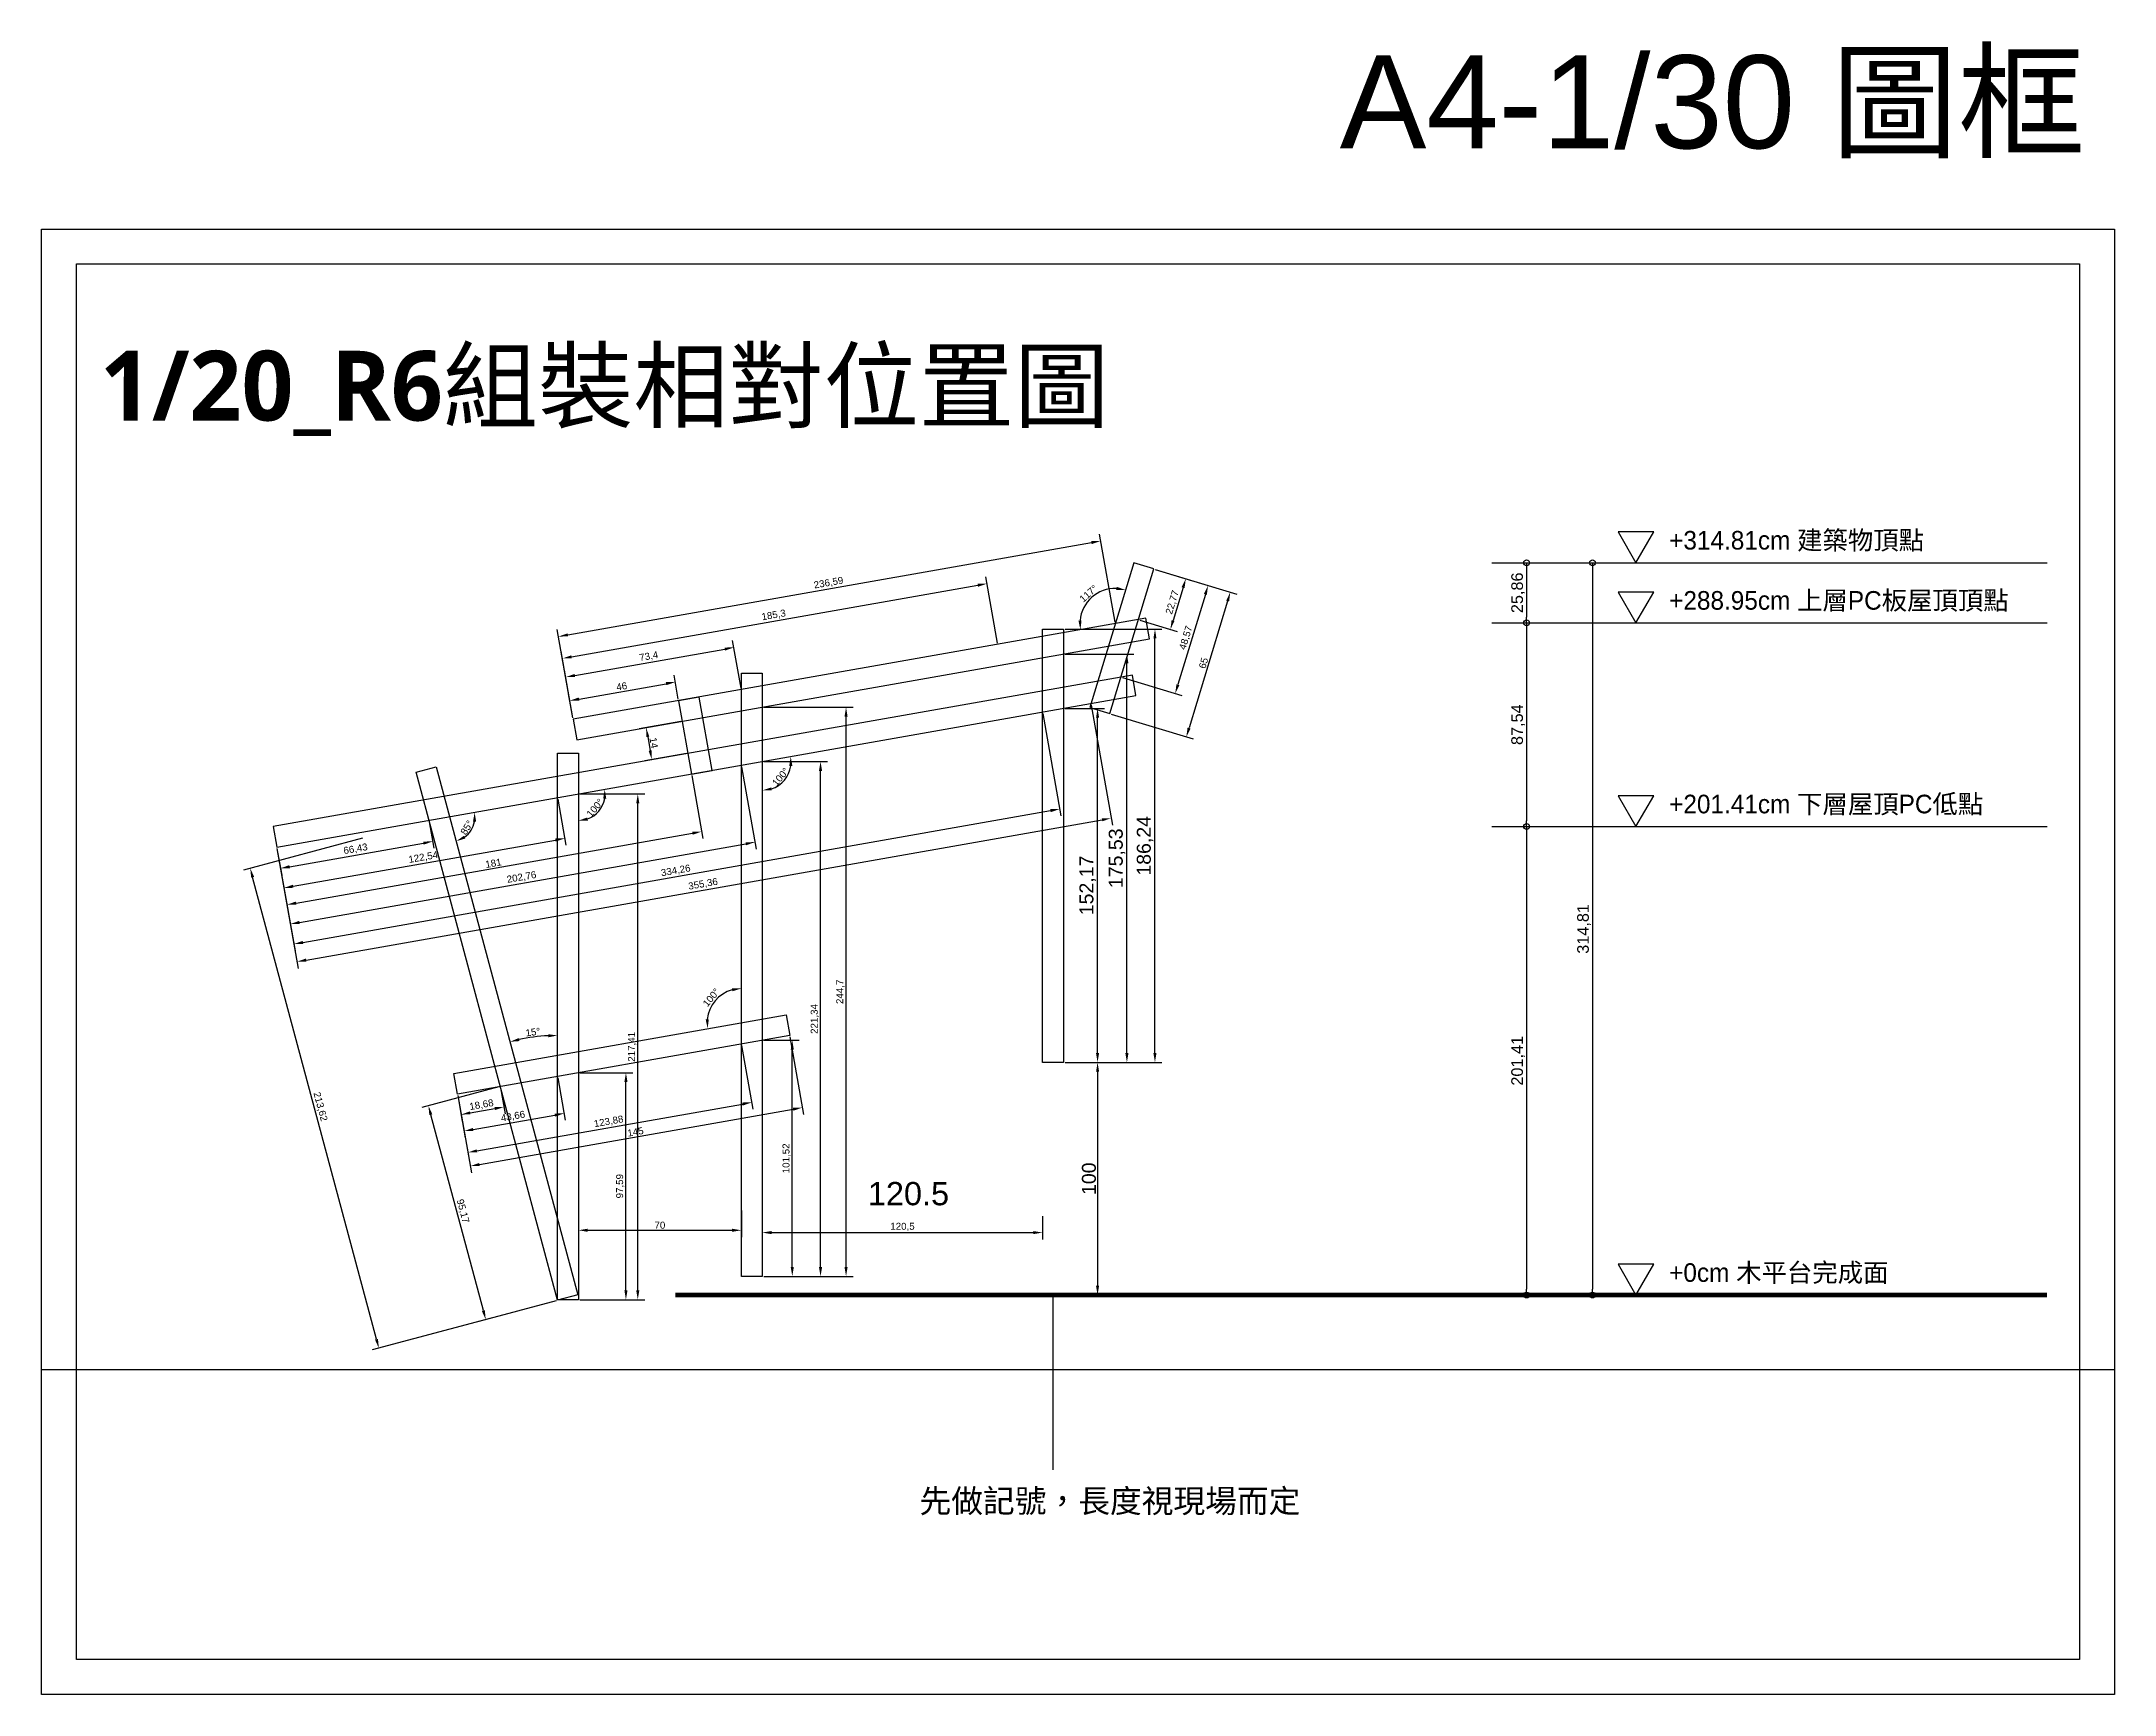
# Model space of a CAD drawing. Header units: millimetres. Extents: x -2666 to 6286, y -11880 to 4849.
# Drawn here: x 5395 to 6286, y -8624 to -7913 of the extents above; entities that cross this region are included whole.
import ezdxf

# ---------------------------------------------------------------- set-up
doc = ezdxf.new("R2010")
doc.units = ezdxf.units.MM
for name, color, linetype in [('0-rib1', 6, 'Continuous'), ('dim', 244, 'Continuous'), ('木平台完成面', 3, 'Continuous')]:
    doc.layers.add(name, color=color, linetype=linetype)
doc.layers.add('default', color=11, linetype='Continuous', plot=False)
doc.styles.get("Standard").update_dxf_attribs({"font": 'arial.ttf'})
doc.dimstyles.new('ISO-25', dxfattribs={"dimtxt": 5, "dimasz": 2.5, "dimexe": 3, "dimexo": 0.625, "dimtad": 1, "dimtxsty": 'Standard', "dimblk": 'ORIGIN', "dimcen": 2.5, "dimadec": 0, "dimazin": 0, "dimtfac": 1, "dimtmove": 1, "dimatfit": 1, "dimldrblk": 'ORIGIN', "dimfxl": 0, "dimarcsym": 0})
doc.dimstyles.new('短柱', dxfattribs={"dimtxt": 3, "dimasz": 4, "dimexe": 3, "dimexo": 0.625, "dimtad": 1, "dimtxsty": 'Standard', "dimcen": 2.5, "dimadec": 0, "dimazin": 0, "dimtfac": 1, "dimtmove": 1, "dimatfit": 1, "dimldrblk": 'ORIGIN', "dimfxl": 0, "dimarcsym": 0})
doc.dimstyles.new('複本 短柱', dxfattribs={"dimtxt": 6, "dimasz": 4, "dimexe": 3, "dimexo": 0.625, "dimtad": 1, "dimtxsty": 'Standard', "dimcen": 2.5, "dimadec": 0, "dimazin": 0, "dimtfac": 1, "dimtmove": 1, "dimatfit": 1, "dimldrblk": 'ORIGIN', "dimfxl": 0, "dimarcsym": 0})

# ---------------------------------------------------------------- blocks, each defined once
blk = doc.blocks.new('*D555')
at = {"layer": 'Defpoints', "color": 0}
for p in [(5626.22, -8414.87), (5696.23, -8414.87), (5696.23, -8424.02)]:
    blk.add_point(p, dxfattribs=at)
at = {"layer": 'dim', "color": 0, "lineweight": -2}
for p, q in [((5626.22, -8415.49), (5626.22, -8427.02)), ((5696.23, -8415.49), (5696.23, -8427.02)), ((5630.22, -8424.02), (5692.23, -8424.02))]:
    blk.add_line(p, q, dxfattribs=at)
at = {"layer": 'dim', "color": 0}
for points in [[(5630.22, -8423.35), (5630.22, -8424.69), (5626.22, -8424.02)], [(5692.23, -8423.35), (5692.23, -8424.69), (5696.23, -8424.02)]]:
    blk.add_solid(points, dxfattribs=at)
at = {"layer": 'dim', "color": 0, "insert": (5661.22, -8421.86), "char_height": 3, "attachment_point": 5}
blk.add_mtext('70', dxfattribs=at)
blk = doc.blocks.new('_Origin')
at = {"color": 0, "linetype": 'ByBlock', "lineweight": -2}
blk.add_line((0, 0), (-1, 0), dxfattribs=at)
blk.add_circle((0, 0), 0.5, dxfattribs=at)
blk = doc.blocks.new('*D557')
at = {"layer": 'Defpoints', "color": 0}
for p in [(6018.74, -8137.06), (6018.74, -8162.92), (6033.74, -8162.92)]:
    blk.add_point(p, dxfattribs=at)
at = {"layer": 'dim', "color": 0, "lineweight": -2}
for p, q in [((6019.37, -8137.06), (6036.74, -8137.06)), ((6033.74, -8139.56), (6033.74, -8160.42)), ((6019.37, -8162.92), (6036.74, -8162.92))]:
    blk.add_line(p, q, dxfattribs=at)
at = {"layer": 'dim', "color": 0, "lineweight": -2, "xscale": 2.5, "yscale": 2.5, "zscale": 2.5}
for p, rotation in [((6033.74, -8137.06), 90), ((6033.74, -8162.92), 270)]:
    blk.add_blockref('_Origin', p, dxfattribs=dict(at, rotation=rotation))
at = {"layer": 'dim', "color": 0, "insert": (6030.11, -8149.99), "char_height": 5, "attachment_point": 5, "rotation": 90}
blk.add_mtext('25,86', dxfattribs=at)
blk = doc.blocks.new('*D558')
at = {"layer": 'Defpoints', "color": 0}
for p in [(6018.74, -8162.92), (6018.74, -8250.46), (6033.74, -8250.46)]:
    blk.add_point(p, dxfattribs=at)
at = {"layer": 'dim', "color": 0, "lineweight": -2}
for p, q in [((6019.37, -8162.92), (6036.74, -8162.92)), ((6033.74, -8165.42), (6033.74, -8247.96)), ((6019.37, -8250.46), (6036.74, -8250.46))]:
    blk.add_line(p, q, dxfattribs=at)
at = {"layer": 'dim', "color": 0, "lineweight": -2, "xscale": 2.5, "yscale": 2.5, "zscale": 2.5}
for p, rotation in [((6033.74, -8162.92), 90), ((6033.74, -8250.46), 270)]:
    blk.add_blockref('_Origin', p, dxfattribs=dict(at, rotation=rotation))
at = {"layer": 'dim', "color": 0, "insert": (6030.11, -8206.69), "char_height": 5, "attachment_point": 5, "rotation": 90}
blk.add_mtext('87,54', dxfattribs=at)
blk = doc.blocks.new('*D559')
at = {"layer": 'Defpoints', "color": 0}
for p in [(6018.74, -8250.46), (6018.74, -8451.87), (6033.74, -8451.87)]:
    blk.add_point(p, dxfattribs=at)
at = {"layer": 'dim', "color": 0, "lineweight": -2}
for p, q in [((6019.37, -8250.46), (6036.74, -8250.46)), ((6033.74, -8252.96), (6033.74, -8449.37)), ((6019.37, -8451.87), (6036.74, -8451.87))]:
    blk.add_line(p, q, dxfattribs=at)
at = {"layer": 'dim', "color": 0, "lineweight": -2, "xscale": 2.5, "yscale": 2.5, "zscale": 2.5}
for p, rotation in [((6033.74, -8250.46), 90), ((6033.74, -8451.87), 270)]:
    blk.add_blockref('_Origin', p, dxfattribs=dict(at, rotation=rotation))
at = {"layer": 'dim', "color": 0, "insert": (6030.11, -8351.17), "char_height": 5, "attachment_point": 5, "rotation": 90}
blk.add_mtext('201,41', dxfattribs=at)
blk = doc.blocks.new('*D556')
at = {"layer": 'Defpoints', "color": 0}
for p in [(6018.74, -8137.06), (6019.37, -8451.87), (6062.06, -8451.87)]:
    blk.add_point(p, dxfattribs=at)
at = {"layer": 'dim', "color": 0, "lineweight": -2}
for p, q in [((6019.37, -8137.06), (6065.06, -8137.06)), ((6062.06, -8139.56), (6062.06, -8449.37)), ((6019.99, -8451.87), (6065.06, -8451.87))]:
    blk.add_line(p, q, dxfattribs=at)
at = {"layer": 'dim', "color": 0, "lineweight": -2, "xscale": 2.5, "yscale": 2.5, "zscale": 2.5}
for p, rotation in [((6062.06, -8137.06), 90), ((6062.06, -8451.87), 270)]:
    blk.add_blockref('_Origin', p, dxfattribs=dict(at, rotation=rotation))
at = {"layer": 'dim', "color": 0, "insert": (6058.43, -8294.47), "char_height": 5, "attachment_point": 5, "rotation": 90}
blk.add_mtext('314,81', dxfattribs=at)
blk = doc.blocks.new('*D568')
at = {"layer": 'Defpoints', "color": 0}
for p in [(5667.82, -8188.36), (5669.24, -8196.38), (5623.94, -8204.37)]:
    blk.add_point(p, dxfattribs=at)
at = {"layer": 'dim', "color": 0, "lineweight": -2}
for p, q in [((5669.13, -8195.77), (5667.3, -8185.4)), ((5623.83, -8203.75), (5622, -8193.39)), ((5626.46, -8195.65), (5663.88, -8189.05))]:
    blk.add_line(p, q, dxfattribs=at)
at = {"layer": 'dim', "color": 0}
for points in [[(5626.35, -8194.99), (5626.58, -8196.3), (5622.52, -8196.34)], [(5663.77, -8188.39), (5664, -8189.71), (5667.82, -8188.36)]]:
    blk.add_solid(points, dxfattribs=at)
at = {"layer": 'dim', "color": 0, "insert": (5644.8, -8190.22), "char_height": 3, "attachment_point": 5, "rotation": 10}
blk.add_mtext('46', dxfattribs=at)
blk = doc.blocks.new('*D569')
at = {"layer": 'Defpoints', "color": 0}
for p in [(5693.03, -8173.48), (5696.23, -8191.62), (5623.94, -8204.37)]:
    blk.add_point(p, dxfattribs=at)
at = {"layer": 'dim', "color": 0, "lineweight": -2}
for p, q in [((5624.68, -8185.53), (5689.09, -8174.17)), ((5696.12, -8191.01), (5692.5, -8170.52)), ((5623.83, -8203.75), (5620.22, -8183.27))]:
    blk.add_line(p, q, dxfattribs=at)
at = {"layer": 'dim', "color": 0}
for points in [[(5688.97, -8173.51), (5689.2, -8174.83), (5693.03, -8173.48)], [(5624.56, -8184.87), (5624.79, -8186.18), (5620.74, -8186.22)]]:
    blk.add_solid(points, dxfattribs=at)
at = {"layer": 'dim', "color": 0, "insert": (5656.46, -8177.46), "char_height": 3, "attachment_point": 5, "rotation": 10}
blk.add_mtext('73,4', dxfattribs=at)
blk = doc.blocks.new('*D570')
at = {"layer": 'Defpoints', "color": 0}
for p in [(5801.81, -8146.04), (5806.43, -8172.19), (5623.94, -8204.37)]:
    blk.add_point(p, dxfattribs=at)
at = {"layer": 'dim', "color": 0, "lineweight": -2}
for p, q in [((5806.32, -8171.58), (5801.29, -8143.08)), ((5623.26, -8177.52), (5797.87, -8146.73)), ((5623.83, -8203.75), (5618.8, -8175.26))]:
    blk.add_line(p, q, dxfattribs=at)
at = {"layer": 'dim', "color": 0}
for points in [[(5797.76, -8146.07), (5797.99, -8147.39), (5801.81, -8146.04)], [(5623.15, -8176.86), (5623.38, -8178.17), (5619.33, -8178.21)]]:
    blk.add_solid(points, dxfattribs=at)
at = {"layer": 'dim', "color": 0, "insert": (5710.15, -8159.73), "char_height": 3, "attachment_point": 5, "rotation": 10}
blk.add_mtext('185,3', dxfattribs=at)
blk = doc.blocks.new('*D571')
at = {"layer": 'Defpoints', "color": 0}
for p in [(5850.66, -8127.7), (5856.94, -8163.28), (5623.94, -8204.37)]:
    blk.add_point(p, dxfattribs=at)
at = {"layer": 'dim', "color": 0, "lineweight": -2}
for p, q in [((5856.83, -8162.67), (5850.14, -8124.75)), ((5621.6, -8168.09), (5846.72, -8128.4)), ((5623.83, -8203.75), (5617.14, -8165.83))]:
    blk.add_line(p, q, dxfattribs=at)
at = {"layer": 'dim', "color": 0}
for points in [[(5846.61, -8127.74), (5846.84, -8129.05), (5850.66, -8127.7)], [(5621.49, -8167.44), (5621.72, -8168.75), (5617.66, -8168.79)]]:
    blk.add_solid(points, dxfattribs=at)
at = {"layer": 'dim', "color": 0, "insert": (5733.74, -8145.85), "char_height": 3, "attachment_point": 5, "rotation": 10}
blk.add_mtext('236,59', dxfattribs=at)
blk = doc.blocks.new('*D572')
at = {"layer": 'Defpoints', "color": 0}
for p in [(5561.97, -8247.79), (5496.54, -8259.33), (5563.57, -8256.88)]:
    blk.add_point(p, dxfattribs=at)
at = {"layer": 'dim', "color": 0, "lineweight": -2}
for p, q in [((5562.08, -8248.4), (5564.09, -8259.83)), ((5502.09, -8267.72), (5559.63, -8257.57)), ((5496.65, -8259.94), (5498.67, -8271.37))]:
    blk.add_line(p, q, dxfattribs=at)
at = {"layer": 'dim', "color": 0}
for points in [[(5559.51, -8256.91), (5559.75, -8258.23), (5563.57, -8256.88)], [(5501.97, -8267.06), (5502.2, -8268.37), (5498.15, -8268.41)]]:
    blk.add_solid(points, dxfattribs=at)
at = {"layer": 'dim', "color": 0, "insert": (5530.44, -8260.25), "char_height": 3, "attachment_point": 5, "rotation": 10}
blk.add_mtext('66,43', dxfattribs=at)
blk = doc.blocks.new('*D573')
at = {"layer": 'Defpoints', "color": 0}
for p in [(5617.22, -8238.05), (5496.54, -8259.33), (5620.31, -8255.57)]:
    blk.add_point(p, dxfattribs=at)
at = {"layer": 'dim', "color": 0, "lineweight": -2}
for p, q in [((5617.33, -8238.66), (5620.83, -8258.53)), ((5503.57, -8276.15), (5616.37, -8256.27)), ((5496.65, -8259.94), (5500.16, -8279.8))]:
    blk.add_line(p, q, dxfattribs=at)
at = {"layer": 'dim', "color": 0}
for points in [[(5616.26, -8255.61), (5616.49, -8256.92), (5620.31, -8255.57)], [(5503.46, -8275.5), (5503.69, -8276.81), (5499.63, -8276.85)]]:
    blk.add_solid(points, dxfattribs=at)
at = {"layer": 'dim', "color": 0, "insert": (5559.55, -8263.82), "char_height": 3, "attachment_point": 5, "rotation": 10}
blk.add_mtext('122,54', dxfattribs=at)
blk = doc.blocks.new('*D574')
at = {"layer": 'Defpoints', "color": 0}
for p in [(5674.79, -8227.89), (5496.54, -8259.33), (5679.16, -8252.64)]:
    blk.add_point(p, dxfattribs=at)
at = {"layer": 'dim', "color": 0, "lineweight": -2}
for p, q in [((5674.9, -8228.51), (5679.68, -8255.59)), ((5504.85, -8283.37), (5675.22, -8253.33)), ((5496.65, -8259.94), (5501.43, -8287.02))]:
    blk.add_line(p, q, dxfattribs=at)
at = {"layer": 'dim', "color": 0}
for points in [[(5675.1, -8252.68), (5675.33, -8253.99), (5679.16, -8252.64)], [(5504.73, -8282.72), (5504.96, -8284.03), (5500.91, -8284.07)]]:
    blk.add_solid(points, dxfattribs=at)
at = {"layer": 'dim', "color": 0, "insert": (5589.66, -8266.23), "char_height": 3, "attachment_point": 5, "rotation": 10}
blk.add_mtext('181', dxfattribs=at)
blk = doc.blocks.new('*D575')
at = {"layer": 'Defpoints', "color": 0}
for p in [(5696.23, -8224.12), (5496.54, -8259.33), (5702.05, -8257.17)]:
    blk.add_point(p, dxfattribs=at)
at = {"layer": 'dim', "color": 0, "lineweight": -2}
for p, q in [((5696.33, -8224.73), (5702.58, -8260.13)), ((5506.31, -8291.69), (5698.12, -8257.87)), ((5496.65, -8259.94), (5502.89, -8295.34))]:
    blk.add_line(p, q, dxfattribs=at)
at = {"layer": 'dim', "color": 0}
for points in [[(5698, -8257.21), (5698.23, -8258.53), (5702.05, -8257.17)], [(5506.2, -8291.03), (5506.43, -8292.35), (5502.37, -8292.38)]]:
    blk.add_solid(points, dxfattribs=at)
at = {"layer": 'dim', "color": 0, "insert": (5601.79, -8272.39), "char_height": 3, "attachment_point": 5, "rotation": 10}
blk.add_mtext('202,76', dxfattribs=at)
blk = doc.blocks.new('*D576')
at = {"layer": 'Defpoints', "color": 0}
for p in [(5825.73, -8201.28), (5833.07, -8242.93), (5496.54, -8259.33)]:
    blk.add_point(p, dxfattribs=at)
at = {"layer": 'dim', "color": 0, "lineweight": -2}
for p, q in [((5825.83, -8201.9), (5833.59, -8245.88)), ((5507.83, -8300.28), (5829.13, -8243.62)), ((5496.65, -8259.94), (5504.41, -8303.93))]:
    blk.add_line(p, q, dxfattribs=at)
at = {"layer": 'dim', "color": 0}
for points in [[(5829.01, -8242.97), (5829.25, -8244.28), (5833.07, -8242.93)], [(5507.71, -8299.62), (5507.94, -8300.94), (5503.89, -8300.97)]]:
    blk.add_solid(points, dxfattribs=at)
at = {"layer": 'dim', "color": 0, "insert": (5668.06, -8269.56), "char_height": 3, "attachment_point": 5, "rotation": 10}
blk.add_mtext('334,26', dxfattribs=at)
blk = doc.blocks.new('*D577')
at = {"layer": 'Defpoints', "color": 0}
for p in [(5846.51, -8197.62), (5855.19, -8246.87), (5496.54, -8259.33)]:
    blk.add_point(p, dxfattribs=at)
at = {"layer": 'dim', "color": 0, "lineweight": -2}
for p, q in [((5846.61, -8198.23), (5855.71, -8249.82)), ((5509.17, -8307.88), (5851.25, -8247.56)), ((5496.65, -8259.94), (5505.75, -8311.53))]:
    blk.add_line(p, q, dxfattribs=at)
at = {"layer": 'dim', "color": 0}
for points in [[(5851.13, -8246.91), (5851.37, -8248.22), (5855.19, -8246.87)], [(5509.05, -8307.22), (5509.28, -8308.54), (5505.23, -8308.58)]]:
    blk.add_solid(points, dxfattribs=at)
at = {"layer": 'dim', "color": 0, "insert": (5679.79, -8275.33), "char_height": 3, "attachment_point": 5, "rotation": 10}
blk.add_mtext('355,36', dxfattribs=at)
blk = doc.blocks.new('*D578')
at = {"layer": 'Defpoints', "color": 0}
for p in [(5873.5, -8139.74), (5866.88, -8161.53), (5880.64, -8165.71)]:
    blk.add_point(p, dxfattribs=at)
at = {"layer": 'dim', "color": 0, "lineweight": -2}
for p, q in [((5874.09, -8139.92), (5890.13, -8144.79)), ((5886.1, -8147.75), (5881.8, -8161.89)), ((5867.47, -8161.71), (5883.51, -8166.59))]:
    blk.add_line(p, q, dxfattribs=at)
at = {"layer": 'dim', "color": 0}
for points in [[(5885.46, -8147.56), (5886.73, -8147.94), (5887.26, -8143.92)], [(5881.16, -8161.69), (5882.44, -8162.08), (5880.64, -8165.71)]]:
    blk.add_solid(points, dxfattribs=at)
at = {"layer": 'dim', "color": 0, "insert": (5881.63, -8154.11), "char_height": 3, "attachment_point": 5, "rotation": 73.1}
blk.add_mtext('22,77', dxfattribs=at)
blk = doc.blocks.new('*D579')
at = {"layer": 'Defpoints', "color": 0}
for p in [(5873.5, -8139.74), (5859.38, -8186.21), (5882.71, -8193.3)]:
    blk.add_point(p, dxfattribs=at)
at = {"layer": 'dim', "color": 0, "lineweight": -2}
for p, q in [((5874.09, -8139.92), (5899.7, -8147.7)), ((5895.66, -8150.66), (5883.87, -8189.47)), ((5859.98, -8186.39), (5885.58, -8194.17))]:
    blk.add_line(p, q, dxfattribs=at)
at = {"layer": 'dim', "color": 0}
for points in [[(5895.02, -8150.46), (5896.3, -8150.85), (5896.82, -8146.83)], [(5883.23, -8189.28), (5884.51, -8189.66), (5882.71, -8193.3)]]:
    blk.add_solid(points, dxfattribs=at)
at = {"layer": 'dim', "color": 0, "insert": (5887.44, -8169.36), "char_height": 3, "attachment_point": 5, "rotation": 73.1}
blk.add_mtext('48,57', dxfattribs=at)
blk = doc.blocks.new('*D580')
at = {"layer": 'Defpoints', "color": 0}
for p in [(5561.97, -8247.79), (5485.15, -8268.37), (5617.26, -8454.13)]:
    blk.add_point(p, dxfattribs=at)
at = {"layer": 'dim', "color": 0, "lineweight": -2}
for p, q in [((5533.44, -8255.43), (5482.25, -8269.15)), ((5539.4, -8470.85), (5486.18, -8272.24)), ((5588.73, -8461.77), (5537.54, -8475.49))]:
    blk.add_line(p, q, dxfattribs=at)
at = {"layer": 'dim', "color": 0}
for points in [[(5486.83, -8272.06), (5485.54, -8272.41), (5485.15, -8268.37)], [(5540.04, -8470.68), (5538.76, -8471.02), (5540.44, -8474.72)]]:
    blk.add_solid(points, dxfattribs=at)
at = {"layer": 'dim', "color": 0, "insert": (5515.14, -8370.92), "char_height": 3, "attachment_point": 5, "rotation": 285}
blk.add_mtext('213,62', dxfattribs=at)
blk = doc.blocks.new('*D581')
at = {"layer": 'Defpoints', "color": 0}
for p in [(5592.62, -8362.2), (5561.74, -8370.48), (5617.26, -8454.13)]:
    blk.add_point(p, dxfattribs=at)
at = {"layer": 'dim', "color": 0, "lineweight": -2}
for p, q in [((5592.02, -8362.37), (5558.84, -8371.26)), ((5585.34, -8458.54), (5562.77, -8374.34)), ((5616.65, -8454.29), (5583.47, -8463.18))]:
    blk.add_line(p, q, dxfattribs=at)
at = {"layer": 'dim', "color": 0}
for points in [[(5563.42, -8374.17), (5562.13, -8374.52), (5561.74, -8370.48)], [(5585.98, -8458.37), (5584.69, -8458.72), (5586.37, -8462.41)]]:
    blk.add_solid(points, dxfattribs=at)
at = {"layer": 'dim', "color": 0, "insert": (5576.4, -8415.82), "char_height": 3, "attachment_point": 5, "rotation": 285}
blk.add_mtext('95,17', dxfattribs=at)
blk = doc.blocks.new('*D582')
at = {"layer": 'Defpoints', "color": 0}
for p in [(5574.22, -8365.45), (5592.62, -8362.2), (5594.18, -8371.02)]:
    blk.add_point(p, dxfattribs=at)
at = {"layer": 'dim', "color": 0, "lineweight": -2}
for p, q in [((5574.33, -8366.06), (5576.3, -8377.22)), ((5592.73, -8362.82), (5594.7, -8373.98)), ((5579.72, -8373.57), (5590.24, -8371.72))]:
    blk.add_line(p, q, dxfattribs=at)
at = {"layer": 'dim', "color": 0}
for points in [[(5579.6, -8372.91), (5579.83, -8374.23), (5575.78, -8374.27)], [(5590.12, -8371.06), (5590.36, -8372.37), (5594.18, -8371.02)]]:
    blk.add_solid(points, dxfattribs=at)
at = {"layer": 'dim', "color": 0, "insert": (5584.56, -8370.25), "char_height": 3, "attachment_point": 5, "rotation": 10}
blk.add_mtext('18,68', dxfattribs=at)
blk = doc.blocks.new('*D583')
at = {"layer": 'Defpoints', "color": 0}
for p in [(5574.22, -8365.45), (5617.22, -8357.87), (5620.03, -8373.8)]:
    blk.add_point(p, dxfattribs=at)
at = {"layer": 'dim', "color": 0, "lineweight": -2}
for p, q in [((5574.33, -8366.06), (5577.55, -8384.33)), ((5617.33, -8358.48), (5620.55, -8376.75)), ((5580.97, -8380.68), (5616.09, -8374.49))]:
    blk.add_line(p, q, dxfattribs=at)
at = {"layer": 'dim', "color": 0}
for points in [[(5615.98, -8373.84), (5616.21, -8375.15), (5620.03, -8373.8)], [(5580.86, -8380.03), (5581.09, -8381.34), (5577.03, -8381.38)]]:
    blk.add_solid(points, dxfattribs=at)
at = {"layer": 'dim', "color": 0, "insert": (5598.11, -8375.2), "char_height": 3, "attachment_point": 5, "rotation": 10}
blk.add_mtext('43,66', dxfattribs=at)
blk = doc.blocks.new('*D584')
at = {"layer": 'Defpoints', "color": 0}
for p in [(5696.23, -8343.94), (5574.22, -8365.45), (5700.66, -8369.07)]:
    blk.add_point(p, dxfattribs=at)
at = {"layer": 'dim', "color": 0, "lineweight": -2}
for p, q in [((5696.33, -8344.55), (5701.18, -8372.02)), ((5574.33, -8366.06), (5579.18, -8393.53)), ((5582.59, -8389.88), (5696.72, -8369.76))]:
    blk.add_line(p, q, dxfattribs=at)
at = {"layer": 'dim', "color": 0}
for points in [[(5696.6, -8369.1), (5696.83, -8370.42), (5700.66, -8369.07)], [(5582.48, -8389.23), (5582.71, -8390.54), (5578.66, -8390.58)]]:
    blk.add_solid(points, dxfattribs=at)
at = {"layer": 'dim', "color": 0, "insert": (5639.23, -8377.43), "char_height": 3, "attachment_point": 5, "rotation": 10}
blk.add_mtext('123,88', dxfattribs=at)
blk = doc.blocks.new('*D585')
at = {"layer": 'Defpoints', "color": 0}
for p in [(5670.8, -8205.24), (5657.75, -8221.76), (5673.23, -8219.03)]:
    blk.add_point(p, dxfattribs=at)
at = {"layer": 'dim', "color": 0, "lineweight": -2}
for p, q in [((5670.19, -8205.35), (5652.36, -8208.5)), ((5656.01, -8211.91), (5657.05, -8217.82)), ((5672.62, -8219.14), (5654.79, -8222.28))]:
    blk.add_line(p, q, dxfattribs=at)
at = {"layer": 'dim', "color": 0}
for points in [[(5656.67, -8211.8), (5655.35, -8212.03), (5655.31, -8207.97)], [(5657.71, -8217.71), (5656.39, -8217.94), (5657.75, -8221.76)]]:
    blk.add_solid(points, dxfattribs=at)
at = {"layer": 'dim', "color": 0, "insert": (5658.63, -8214.5), "char_height": 3, "attachment_point": 5, "rotation": 280}
blk.add_mtext('14', dxfattribs=at)
blk = doc.blocks.new('*D586')
at = {"layer": 'Defpoints', "color": 0}
for p in [(5626.22, -8356.28), (5646.62, -8356.28), (5626.22, -8453.87)]:
    blk.add_point(p, dxfattribs=at)
at = {"layer": 'dim', "color": 0, "lineweight": -2}
for p, q in [((5626.85, -8356.28), (5649.62, -8356.28)), ((5646.62, -8449.87), (5646.62, -8360.28)), ((5626.85, -8453.87), (5649.62, -8453.87))]:
    blk.add_line(p, q, dxfattribs=at)
at = {"layer": 'dim', "color": 0}
for points in [[(5645.96, -8360.28), (5647.29, -8360.28), (5646.62, -8356.28)], [(5645.96, -8449.87), (5647.29, -8449.87), (5646.62, -8453.87)]]:
    blk.add_solid(points, dxfattribs=at)
at = {"layer": 'dim', "color": 0, "insert": (5644.19, -8405.08), "char_height": 3, "attachment_point": 5, "rotation": 90}
blk.add_mtext('97,59', dxfattribs=at)
blk = doc.blocks.new('*D587')
at = {"layer": 'Defpoints', "color": 0}
for p in [(5626.22, -8236.46), (5651.72, -8236.46), (5626.22, -8453.87)]:
    blk.add_point(p, dxfattribs=at)
at = {"layer": 'dim', "color": 0, "lineweight": -2}
for p, q in [((5626.85, -8236.46), (5654.72, -8236.46)), ((5651.72, -8449.87), (5651.72, -8240.46)), ((5626.85, -8453.87), (5654.72, -8453.87))]:
    blk.add_line(p, q, dxfattribs=at)
at = {"layer": 'dim', "color": 0}
for points in [[(5651.05, -8240.46), (5652.39, -8240.46), (5651.72, -8236.46)], [(5651.05, -8449.87), (5652.39, -8449.87), (5651.72, -8453.87)]]:
    blk.add_solid(points, dxfattribs=at)
at = {"layer": 'dim', "color": 0, "insert": (5649.29, -8345.17), "char_height": 3, "attachment_point": 5, "rotation": 90}
blk.add_mtext('217,41', dxfattribs=at)
blk = doc.blocks.new('*D588')
at = {"layer": 'Defpoints', "color": 0}
for p in [(5705.23, -8342.35), (5718.12, -8342.35), (5705.23, -8443.87)]:
    blk.add_point(p, dxfattribs=at)
at = {"layer": 'dim', "color": 0, "lineweight": -2}
for p, q in [((5705.85, -8342.35), (5721.12, -8342.35)), ((5718.12, -8439.87), (5718.12, -8346.35)), ((5705.85, -8443.87), (5721.12, -8443.87))]:
    blk.add_line(p, q, dxfattribs=at)
at = {"layer": 'dim', "color": 0}
for points in [[(5717.46, -8346.35), (5718.79, -8346.35), (5718.12, -8342.35)], [(5717.46, -8439.87), (5718.79, -8439.87), (5718.12, -8443.87)]]:
    blk.add_solid(points, dxfattribs=at)
at = {"layer": 'dim', "color": 0, "insert": (5715.7, -8393.11), "char_height": 3, "attachment_point": 5, "rotation": 90}
blk.add_mtext('101,52', dxfattribs=at)
blk = doc.blocks.new('*D589')
at = {"layer": 'Defpoints', "color": 0}
for p in [(5705.23, -8222.53), (5730.26, -8222.53), (5705.23, -8443.87)]:
    blk.add_point(p, dxfattribs=at)
at = {"layer": 'dim', "color": 0, "lineweight": -2}
for p, q in [((5705.85, -8222.53), (5733.26, -8222.53)), ((5730.26, -8439.87), (5730.26, -8226.53)), ((5705.85, -8443.87), (5733.26, -8443.87))]:
    blk.add_line(p, q, dxfattribs=at)
at = {"layer": 'dim', "color": 0}
for points in [[(5729.59, -8226.53), (5730.93, -8226.53), (5730.26, -8222.53)], [(5729.59, -8439.87), (5730.93, -8439.87), (5730.26, -8443.87)]]:
    blk.add_solid(points, dxfattribs=at)
at = {"layer": 'dim', "color": 0, "insert": (5727.83, -8333.2), "char_height": 3, "attachment_point": 5, "rotation": 90}
blk.add_mtext('221,34', dxfattribs=at)
blk = doc.blocks.new('*D590')
at = {"layer": 'Defpoints', "color": 0}
for p in [(5705.23, -8199.17), (5741.23, -8199.17), (5705.23, -8443.87)]:
    blk.add_point(p, dxfattribs=at)
at = {"layer": 'dim', "color": 0, "lineweight": -2}
for p, q in [((5705.85, -8199.17), (5744.23, -8199.17)), ((5741.23, -8439.87), (5741.23, -8203.17)), ((5705.85, -8443.87), (5744.23, -8443.87))]:
    blk.add_line(p, q, dxfattribs=at)
at = {"layer": 'dim', "color": 0}
for points in [[(5740.57, -8203.17), (5741.9, -8203.17), (5741.23, -8199.17)], [(5740.57, -8439.87), (5741.9, -8439.87), (5741.23, -8443.87)]]:
    blk.add_solid(points, dxfattribs=at)
at = {"layer": 'dim', "color": 0, "insert": (5738.81, -8321.52), "char_height": 3, "attachment_point": 5, "rotation": 90}
blk.add_mtext('244,7', dxfattribs=at)
blk = doc.blocks.new('*D591')
at = {"layer": 'Defpoints', "color": 0}
for p in [(5865.85, -8194.21), (5565.13, -8224.81), (5496.54, -8259.33), (5578.35, -8254.15), (5625.95, -8451.8)]:
    blk.add_point(p, dxfattribs=at)
at = {"layer": 'dim', "color": 0, "lineweight": -2}
blk.add_arc((5570.86, -8246.22), 10.91, 306.13009, 348.86991, dxfattribs=at)
at = {"layer": 'dim', "color": 0}
for points in [[(5580.9, -8248.32), (5582.23, -8248.33), (5581.61, -8244.33)], [(5577.58, -8255.63), (5577.01, -8254.43), (5573.69, -8256.76)]]:
    blk.add_solid(points, dxfattribs=at)
at = {"layer": 'dim', "color": 0, "insert": (5578.24, -8250.92), "char_height": 3, "attachment_point": 5, "rotation": 57.5}
blk.add_mtext('85°', dxfattribs=at)
blk = doc.blocks.new('*D592')
at = {"layer": 'Defpoints', "color": 0}
for p in [(5865.85, -8194.21), (5626.22, -8218.87), (5632.52, -8246.04), (5496.54, -8259.33), (5626.22, -8453.87)]:
    blk.add_point(p, dxfattribs=at)
at = {"layer": 'dim', "color": 0, "lineweight": -2}
blk.add_arc((5626.22, -8236.46), 11.46, 290.09449, 349.90551, dxfattribs=at)
at = {"layer": 'dim', "color": 0}
for points in [[(5636.84, -8238.47), (5638.17, -8238.47), (5637.51, -8234.47)], [(5630.28, -8247.88), (5630.04, -8246.57), (5626.22, -8247.92)]]:
    blk.add_solid(points, dxfattribs=at)
at = {"layer": 'dim', "color": 0, "insert": (5633.35, -8242.44), "char_height": 3, "attachment_point": 5, "rotation": 50}
blk.add_mtext('100°', dxfattribs=at)
blk = doc.blocks.new('*D593')
at = {"layer": 'Defpoints', "color": 0}
for p in [(5705.23, -8184.53), (5865.85, -8194.21), (5712.04, -8232.9), (5496.54, -8259.33), (5705.23, -8443.87)]:
    blk.add_point(p, dxfattribs=at)
at = {"layer": 'dim', "color": 0, "lineweight": -2}
blk.add_arc((5705.23, -8222.53), 12.41, 288.5476, 351.4524, dxfattribs=at)
at = {"layer": 'dim', "color": 0}
for points in [[(5716.83, -8224.38), (5718.16, -8224.37), (5717.45, -8220.37)], [(5709.28, -8234.95), (5709.07, -8233.64), (5705.23, -8234.94)]]:
    blk.add_solid(points, dxfattribs=at)
at = {"layer": 'dim', "color": 0, "insert": (5713.08, -8229.12), "char_height": 3, "attachment_point": 5, "rotation": 50}
blk.add_mtext('100°', dxfattribs=at)
blk = doc.blocks.new('*D594')
at = {"layer": 'Defpoints', "color": 0}
for p in [(5864.88, -8137.12), (5851.22, -8149.19), (5870.14, -8160.96), (5623.94, -8204.37), (5845.99, -8199.32)]:
    blk.add_point(p, dxfattribs=at)
at = {"layer": 'dim', "color": 0, "lineweight": -2}
blk.add_arc((5856.94, -8163.28), 15.21, 88.21279, 174.88721, dxfattribs=at)
at = {"layer": 'dim', "color": 0}
for points in [[(5857.52, -8147.43), (5857.3, -8148.74), (5861.36, -8148.73)], [(5842.45, -8161.9), (5841.12, -8161.96), (5841.96, -8165.93)]]:
    blk.add_solid(points, dxfattribs=at)
at = {"layer": 'dim', "color": 0, "insert": (5845.44, -8150.31), "char_height": 3, "attachment_point": 5, "rotation": 41.55}
blk.add_mtext('117°', dxfattribs=at)
blk = doc.blocks.new('*D595')
at = {"layer": 'Defpoints', "color": 0}
for p in [(5696.23, -8184.53), (5688.14, -8322.51), (5715.46, -8331.41), (5572.66, -8356.59), (5696.23, -8443.87)]:
    blk.add_point(p, dxfattribs=at)
at = {"layer": 'dim', "color": 0, "lineweight": -2}
blk.add_arc((5696.23, -8334.8), 14.71, 105.63118, 174.36882, dxfattribs=at)
at = {"layer": 'dim', "color": 0}
for points in [[(5692.17, -8319.97), (5692.35, -8321.29), (5696.23, -8320.09)], [(5682.25, -8333.33), (5680.92, -8333.38), (5681.74, -8337.35)]]:
    blk.add_solid(points, dxfattribs=at)
at = {"layer": 'dim', "color": 0, "insert": (5683.31, -8323.96), "char_height": 3, "attachment_point": 5, "rotation": 50}
blk.add_mtext('100°', dxfattribs=at)
blk = doc.blocks.new('*D596')
at = {"layer": 'Defpoints', "color": 0}
for p in [(5617.22, -8218.87), (5565.13, -8224.81), (5610.34, -8340.6), (5617.22, -8453.87), (5625.95, -8451.8)]:
    blk.add_point(p, dxfattribs=at)
at = {"layer": 'dim', "color": 0, "lineweight": -2}
blk.add_arc((5617.22, -8419.23), 78.93, 92.9039, 102.0961, dxfattribs=at)
at = {"layer": 'dim', "color": 0}
for points in [[(5613.21, -8339.74), (5613.24, -8341.07), (5617.22, -8340.3)], [(5600.84, -8342.7), (5600.53, -8341.4), (5596.79, -8342.99)]]:
    blk.add_solid(points, dxfattribs=at)
at = {"layer": 'dim', "color": 0, "insert": (5606.64, -8338.84), "char_height": 3, "attachment_point": 5, "rotation": 7.5}
blk.add_mtext('15°', dxfattribs=at)
blk = doc.blocks.new('*D597')
at = {"layer": 'Defpoints', "color": 0}
for p in [(5717.02, -8340.27), (5574.22, -8365.45), (5722.49, -8371.27)]:
    blk.add_point(p, dxfattribs=at)
at = {"layer": 'dim', "color": 0, "lineweight": -2}
for p, q in [((5717.13, -8340.88), (5723.01, -8374.22)), ((5574.33, -8366.06), (5580.21, -8399.4)), ((5583.63, -8395.75), (5718.55, -8371.96))]:
    blk.add_line(p, q, dxfattribs=at)
at = {"layer": 'dim', "color": 0}
for points in [[(5718.43, -8371.3), (5718.66, -8372.62), (5722.49, -8371.27)], [(5583.51, -8395.09), (5583.75, -8396.41), (5579.69, -8396.45)]]:
    blk.add_solid(points, dxfattribs=at)
at = {"layer": 'dim', "color": 0, "insert": (5650.71, -8381.73), "char_height": 3, "attachment_point": 5, "rotation": 10}
blk.add_mtext('145', dxfattribs=at)
blk = doc.blocks.new('*D598')
at = {"layer": 'Defpoints', "color": 0}
for p in [(5873.5, -8139.74), (5854.6, -8201.93), (5887.49, -8211.93)]:
    blk.add_point(p, dxfattribs=at)
at = {"layer": 'dim', "color": 0, "lineweight": -2}
for p, q in [((5874.09, -8139.92), (5909.25, -8150.6)), ((5905.22, -8153.56), (5888.65, -8208.1)), ((5855.2, -8202.12), (5890.36, -8212.8))]:
    blk.add_line(p, q, dxfattribs=at)
at = {"layer": 'dim', "color": 0}
for points in [[(5904.58, -8153.37), (5905.86, -8153.75), (5906.38, -8149.73)], [(5888.01, -8207.9), (5889.29, -8208.29), (5887.49, -8211.93)]]:
    blk.add_solid(points, dxfattribs=at)
at = {"layer": 'dim', "color": 0, "insert": (5894.87, -8180.2), "char_height": 3, "attachment_point": 5, "rotation": 73.1}
blk.add_mtext('65', dxfattribs=at)
blk = doc.blocks.new('*D650')
at = {"layer": 'Defpoints', "color": 0}
for p in [(5705.23, -8417.35), (5825.73, -8417.35), (5825.73, -8425.02)]:
    blk.add_point(p, dxfattribs=at)
at = {"layer": 'dim', "color": 0, "lineweight": -2}
for p, q in [((5705.23, -8417.98), (5705.23, -8428.02)), ((5825.73, -8417.98), (5825.73, -8428.02)), ((5709.23, -8425.02), (5821.73, -8425.02))]:
    blk.add_line(p, q, dxfattribs=at)
at = {"layer": 'dim', "color": 0}
for points in [[(5709.23, -8424.35), (5709.23, -8425.68), (5705.23, -8425.02)], [(5821.73, -8424.35), (5821.73, -8425.68), (5825.73, -8425.02)]]:
    blk.add_solid(points, dxfattribs=at)
at = {"layer": 'dim', "color": 0, "insert": (5765.48, -8422.59), "char_height": 3, "attachment_point": 5}
blk.add_mtext('120,5', dxfattribs=at)
blk = doc.blocks.new('*D652')
at = {"layer": 'Defpoints', "color": 0}
for p in [(5834.73, -8199.69), (5849.33, -8199.69), (5834.73, -8351.87)]:
    blk.add_point(p, dxfattribs=at)
at = {"layer": 'dim', "color": 0, "lineweight": -2}
for p, q in [((5835.35, -8199.69), (5852.33, -8199.69)), ((5849.33, -8347.87), (5849.33, -8203.69)), ((5835.35, -8351.87), (5852.33, -8351.87))]:
    blk.add_line(p, q, dxfattribs=at)
at = {"layer": 'dim', "color": 0}
for points in [[(5848.67, -8203.69), (5850, -8203.69), (5849.33, -8199.69)], [(5848.67, -8347.87), (5850, -8347.87), (5849.33, -8351.87)]]:
    blk.add_solid(points, dxfattribs=at)
at = {"layer": 'dim', "color": 0, "insert": (5845.1, -8275.78), "char_height": 6, "attachment_point": 5, "rotation": 90}
blk.add_mtext('152,17', dxfattribs=at)
blk = doc.blocks.new('*D653')
at = {"layer": 'Defpoints', "color": 0}
for p in [(5834.73, -8176.34), (5861.94, -8176.34), (5834.73, -8351.87)]:
    blk.add_point(p, dxfattribs=at)
at = {"layer": 'dim', "color": 0, "lineweight": -2}
for p, q in [((5835.35, -8176.34), (5864.94, -8176.34)), ((5861.94, -8347.87), (5861.94, -8180.34)), ((5835.35, -8351.87), (5864.94, -8351.87))]:
    blk.add_line(p, q, dxfattribs=at)
at = {"layer": 'dim', "color": 0}
for points in [[(5861.27, -8180.34), (5862.61, -8180.34), (5861.94, -8176.34)], [(5861.27, -8347.87), (5862.61, -8347.87), (5861.94, -8351.87)]]:
    blk.add_solid(points, dxfattribs=at)
at = {"layer": 'dim', "color": 0, "insert": (5857.71, -8264.1), "char_height": 6, "attachment_point": 5, "rotation": 90}
blk.add_mtext('175,53', dxfattribs=at)
blk = doc.blocks.new('*D654')
at = {"layer": 'Defpoints', "color": 0}
for p in [(5834.73, -8165.63), (5874, -8165.63), (5834.73, -8351.87)]:
    blk.add_point(p, dxfattribs=at)
at = {"layer": 'dim', "color": 0, "lineweight": -2}
for p, q in [((5835.35, -8165.63), (5877, -8165.63)), ((5874, -8347.87), (5874, -8169.63)), ((5835.35, -8351.87), (5877, -8351.87))]:
    blk.add_line(p, q, dxfattribs=at)
at = {"layer": 'dim', "color": 0}
for points in [[(5873.33, -8169.63), (5874.66, -8169.63), (5874, -8165.63)], [(5873.33, -8347.87), (5874.66, -8347.87), (5874, -8351.87)]]:
    blk.add_solid(points, dxfattribs=at)
at = {"layer": 'dim', "color": 0, "insert": (5869.76, -8258.75), "char_height": 6, "attachment_point": 5, "rotation": 90}
blk.add_mtext('186,24', dxfattribs=at)
blk = doc.blocks.new('*D666')
at = {"layer": 'Defpoints', "color": 0}
for p in [(5835.35, -8351.87), (5835.35, -8451.87), (5849.33, -8451.87)]:
    blk.add_point(p, dxfattribs=at)
at = {"layer": 'dim', "color": 0, "lineweight": -2}
for p, q in [((5835.98, -8351.87), (5852.33, -8351.87)), ((5849.33, -8355.87), (5849.33, -8447.87)), ((5835.98, -8451.87), (5852.33, -8451.87))]:
    blk.add_line(p, q, dxfattribs=at)
at = {"layer": 'dim', "color": 0}
for points in [[(5848.67, -8355.87), (5850, -8355.87), (5849.33, -8351.87)], [(5848.67, -8447.87), (5850, -8447.87), (5849.33, -8451.87)]]:
    blk.add_solid(points, dxfattribs=at)
at = {"layer": 'dim', "color": 0, "insert": (5845.64, -8401.87), "char_height": 6, "attachment_point": 5, "rotation": 90}
blk.add_mtext('100', dxfattribs=at)

msp = doc.modelspace()

# ---------------------------------------------------------------- linework, layer by layer
at = {"layer": '0-rib1'}
for points in [[(5845.989, -8199.318), (5854.6, -8201.934), (5873.496, -8139.741), (5864.885, -8137.125)], [(5623.937, -8204.369), (5625.5, -8213.232), (5871.702, -8169.82), (5870.139, -8160.957)], [(5825.725, -8351.869), (5825.725, -8165.631), (5834.725, -8165.631), (5834.725, -8351.869)], [(5494.982, -8250.462), (5496.545, -8259.325), (5865.848, -8194.207), (5864.285, -8185.344)], [(5696.225, -8443.869), (5696.225, -8184.525), (5705.225, -8184.525), (5705.225, -8443.869)], [(5678.102, -8194.818), (5669.238, -8196.381), (5674.795, -8227.895), (5683.658, -8226.332)], [(5617.222, -8453.873), (5617.222, -8218.873), (5626.222, -8218.873), (5626.222, -8453.873)], [(5617.256, -8454.132), (5556.433, -8227.139), (5565.127, -8224.81), (5625.949, -8451.802)]]:
    msp.add_lwpolyline(points, close=True, dxfattribs=at)
msp.add_lwpolyline([(5574.224, -8365.448), (5572.662, -8356.585), (5715.459, -8331.406), (5717.022, -8340.269), (5574.224, -8365.448)], dxfattribs=at)
at = {"layer": 'default'}
msp.add_line((5395.423, -8483.869), (6286.423, -8483.869), dxfattribs=at)
for points in [[(6286.423, -7993.605), (6286.423, -8623.605), (5395.423, -8623.605), (5395.423, -7993.605)], [(6271.423, -8008.605), (6271.423, -8608.605), (5410.423, -8608.605), (5410.423, -8008.605)]]:
    msp.add_lwpolyline(points, close=True, dxfattribs=at)
at = {"layer": 'dim'}
msp.add_line((5830.225, -8527.019), (5830.225, -8451.869), dxfattribs=at)
for points in [[(6018.743, -8137.062), (6257.439, -8137.062)], [(6018.743, -8162.921), (6257.439, -8162.921)], [(6018.743, -8250.462), (6257.439, -8250.462)]]:
    msp.add_lwpolyline(points, dxfattribs=at)
at = {"layer": '木平台完成面'}
for points in [[(6080.719, -8137.062), (6088.36, -8123.827), (6073.078, -8123.827)], [(6080.719, -8162.921), (6088.36, -8149.686), (6073.078, -8149.686)], [(6080.719, -8250.462), (6088.36, -8237.227), (6073.078, -8237.227)], [(6080.719, -8451.869), (6088.36, -8438.635), (6073.078, -8438.635)]]:
    msp.add_lwpolyline(points, close=True, dxfattribs=at)
at = {"layer": '木平台完成面', "const_width": 2}
msp.add_lwpolyline([(6257.439, -8451.869), (5667.864, -8451.869)], dxfattribs=at)

# ---------------------------------------------------------------- texts
at = {"layer": 'default', "insert": (5953.403, -7918.914), "char_height": 40, "attachment_point": 1}
msp.add_mtext_dynamic_manual_height_columns('A4-1/30 {\\fPMingLiU|b0|i0|c136|p18;圖框}', width=430.53379, gutter_width=12.5, heights=[0], dxfattribs=at)
at = {"layer": 'dim', "attachment_point": 1}
for s, width, heights, insert, char_height in [('{\\fMicrosoft JhengHei|b1|i0|c136|p34;1/20_R6組裝相對位置圖}', 540.89861, [0], (5420.568, -8045.95), 30), ('120.5', 28.0012, [0], (5750.583, -8403.271), 10), ('{\\fPMingLiU|b0|i0|c136|p18;先做記號，長度視現場而定}', 247.01767, [29.066], (5772.813, -8535.396), 10)]:
    msp.add_mtext_dynamic_manual_height_columns(s, width=width, gutter_width=12.5, heights=heights, dxfattribs=dict(at, insert=insert, char_height=char_height))
at = {"layer": '木平台完成面', "char_height": 8, "attachment_point": 1}
for s, insert in [('{\\fPMingLiU|b0|i0|c136|p18;+314.81cm 建築物頂點}', (6095.005, -8123.39)), ('{\\fPMingLiU|b0|i0|c136|p18;+288.95cm 上層PC板屋頂頂點}', (6095.005, -8149.249)), ('{\\fPMingLiU|b0|i0|c136|p18;+201.41cm 下層屋頂PC低點}', (6095.005, -8236.79)), ('{\\fPMingLiU|b0|i0|c136|p18;+0cm 木平台完成面}', (6095.005, -8438.198))]:
    msp.add_mtext_dynamic_manual_height_columns(s, width=202.4063, gutter_width=12.5, heights=[0], dxfattribs=dict(at, insert=insert))

# ---------------------------------------------------------------- dimensions: what is measured, and where the dimension line sits
at = {"layer": 'dim'}
for p1, p2, distance, picture, middle in [((5623.937, -8204.369), (5856.937, -8163.285), 36.13, '*D571', (5733.741, -8145.854)), ((5623.937, -8204.369), (5806.425, -8172.191), 26.559, '*D570', (5710.148, -8159.733)), ((5873.496, -8139.741), (5854.6, -8201.934), 34.371, '*D598', (5894.871, -8180.202)), ((5873.496, -8139.741), (5859.378, -8186.209), 24.382, '*D579', (5887.443, -8169.357)), ((5873.496, -8139.741), (5866.875, -8161.532), 14.385, '*D578', (5881.626, -8154.113)), ((5623.937, -8204.369), (5696.225, -8191.622), 18.427, '*D569', (5656.46, -8177.457)), ((5623.937, -8204.369), (5669.238, -8196.381), 8.15, '*D568', (5644.798, -8190.225)), ((5496.545, -8259.325), (5846.506, -8197.618), -50.011, '*D577', (5679.788, -8275.331)), ((5496.545, -8259.325), (5825.725, -8201.282), -42.291, '*D576', (5668.057, -8269.561)), ((5670.801, -8205.244), (5673.232, -8219.031), -15.726, '*D585', (5658.629, -8214.498)), ((5705.2253, -8443.8693), (5705.2253, -8199.1742), -36.0087, '*D590', (5738.8061, -8321.5218)), ((5705.225, -8443.869), (5705.225, -8222.529), -25.035, '*D589', (5727.833, -8333.199)), ((5496.545, -8259.325), (5696.225, -8224.116), -33.569, '*D575', (5601.793, -8272.389)), ((5496.545, -8259.325), (5674.795, -8227.895), -25.126, '*D574', (5589.658, -8266.23)), ((5496.545, -8259.325), (5617.222, -8238.046), -17.795, '*D573', (5559.552, -8263.819)), ((5626.222, -8453.873), (5626.222, -8236.459), -25.498, '*D587', (5649.292, -8345.166)), ((5617.256, -8454.132), (5561.967, -8247.789), 79.53, '*D580', (5515.137, -8370.916)), ((5496.545, -8259.325), (5561.967, -8247.789), -9.227, '*D572', (5530.436, -8260.253)), ((5574.224, -8365.448), (5717.022, -8340.269), -31.476, '*D597', (5650.714, -8381.732)), ((5574.224, -8365.448), (5696.225, -8343.936), -25.518, '*D584', (5639.234, -8377.431)), ((5705.225, -8443.869), (5705.225, -8342.349), -12.9, '*D588', (5715.697, -8393.109)), ((5626.222, -8453.873), (5626.222, -8356.28), -20.4, '*D586', (5644.194, -8405.076)), ((5617.256, -8454.132), (5592.624, -8362.204), 31.975, '*D581', (5576.4, -8415.815)), ((5574.224, -8365.448), (5617.222, -8357.867), -16.176, '*D583', (5598.111, -8375.197)), ((5574.224, -8365.448), (5592.624, -8362.204), -8.953, '*D582', (5584.557, -8370.252)), ((5705.225, -8417.355), (5825.725, -8417.355), -7.661, '*D650', (5765.475, -8422.587))]:
    dim = msp.add_aligned_dim(p1=p1, p2=p2, distance=distance, dimstyle='短柱', override={"dimfxl": 50}, dxfattribs=at)
    dim.commit()
    dim.dimension.update_dxf_attribs({"geometry": picture, "text_midpoint": middle})
for base, line1, line2, picture, middle in [((5851.223, -8149.19), ((5864.885, -8137.125), (5845.989, -8199.318)), ((5870.139, -8160.957), (5623.937, -8204.369)), '*D594', (5845.435, -8150.308)), ((5712.045, -8232.898), ((5496.545, -8259.325), (5865.848, -8194.207)), ((5705.225, -8184.525), (5705.225, -8443.869)), '*D593', (5713.08, -8229.12)), ((5688.143, -8322.51), ((5696.225, -8443.869), (5696.225, -8184.525)), ((5572.662, -8356.585), (5715.459, -8331.406)), '*D595', (5683.307, -8323.957)), ((5578.349, -8254.155), ((5496.545, -8259.325), (5865.848, -8194.207)), ((5565.127, -8224.81), (5625.949, -8451.802)), '*D591', (5578.244, -8250.923)), ((5632.521, -8246.037), ((5496.545, -8259.325), (5865.848, -8194.207)), ((5626.222, -8218.873), (5626.222, -8453.873)), '*D592', (5633.352, -8242.442)), ((5610.343, -8340.601), ((5617.222, -8453.873), (5617.222, -8218.873)), ((5565.127, -8224.81), (5625.949, -8451.802)), '*D596', (5606.638, -8338.837))]:
    dim = msp.add_angular_dim_2l(base=base, line1=line1, line2=line2, dimstyle='短柱', override={"dimfxl": 50}, dxfattribs=at)
    dim.commit()
    dim.dimension.update_dxf_attribs({"geometry": picture, "text_midpoint": middle})
for base, p1, p2, picture, middle in [((6033.743, -8162.921), (6018.743, -8137.062), (6018.743, -8162.921), '*D557', (6030.113, -8149.991)), ((6062.063, -8451.869), (6018.743, -8137.062), (6019.368, -8451.869), '*D556', (6058.433, -8294.466)), ((6033.743, -8250.462), (6018.743, -8162.921), (6018.743, -8250.462), '*D558', (6030.113, -8206.691)), ((6033.743, -8451.869), (6018.743, -8250.462), (6018.743, -8451.869), '*D559', (6030.113, -8351.166))]:
    dim = msp.add_linear_dim(base=base, p1=p1, p2=p2, angle=90, dimstyle='ISO-25', dxfattribs=at)
    dim.commit()
    dim.dimension.update_dxf_attribs({"geometry": picture, "text_midpoint": middle})
for p1, p2, distance, picture, middle in [((5834.725, -8351.869), (5834.725, -8165.631), -39.27, '*D654', (5869.765, -8258.75)), ((5834.725, -8351.869), (5834.725, -8176.34), -27.214, '*D653', (5857.708, -8264.105)), ((5834.725, -8351.869), (5834.725, -8199.695), -14.607, '*D652', (5845.101, -8275.782)), ((5835.35, -8351.869), (5835.35, -8451.869), 13.982, '*D666', (5845.644, -8401.869))]:
    dim = msp.add_aligned_dim(p1=p1, p2=p2, distance=distance, dimstyle='複本 短柱', dxfattribs=at)
    dim.commit()
    dim.dimension.update_dxf_attribs({"geometry": picture, "text_midpoint": middle})
dim = msp.add_linear_dim(base=(5696.225, -8424.019), p1=(5626.222, -8414.869), p2=(5696.225, -8414.869), dimstyle='短柱', override={"dimfxl": 50}, dxfattribs=at)
dim.commit()
dim.dimension.update_dxf_attribs({"geometry": '*D555', "text_midpoint": (5661.224, -8421.862)})

doc.saveas('drawing.dxf')
